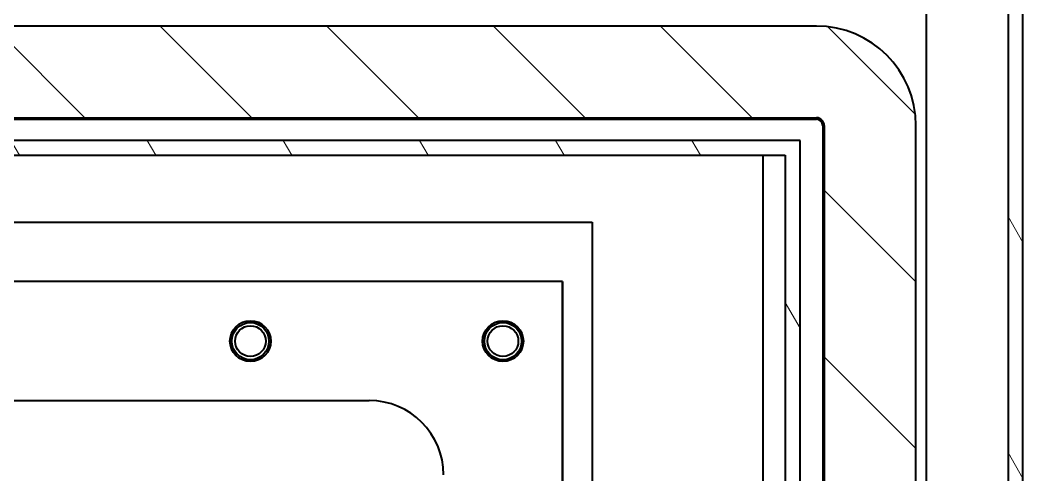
# Model space of a CAD drawing. Header units: millimetres. Extents: x 0 to 5945, y 0 to 4205.
# Drawn here: x 1997.2 to 2132.2, y 752.4 to 813.5 of the extents above; entities that cross this region are included whole.
import ezdxf

# ---------------------------------------------------------------- set-up
doc = ezdxf.new("R2010")
doc.units = ezdxf.units.MM
doc.header["$LTSCALE"] = 5
for name, color, linetype, lineweight in [('가시적인 것(ISO)', 3, 'Continuous', 40), ('가시적인 좁은 것(ISO)', 3, 'Continuous', 35), ('해치(ISO)', 7, 'Continuous', 18)]:
    doc.layers.add(name, color=color, linetype=linetype, lineweight=lineweight)

msp = doc.modelspace()

# ---------------------------------------------------------------- hatches: boundary and pattern name
at = {"layer": '해치(ISO)'}
h = msp.add_hatch(dxfattribs=at)
h.set_pattern_fill('ANSI31', color=256, scale=127, angle=75.00018, style=0)
h.set_pattern_definition([(120.0002, (0, 0), (-13.74813, -7.93754), [])])
h.paths.add_polyline_path([(1602.237, 257.352), (2132.237, 257.352), (2132.237, 827.352), (1602.237, 827.352), (1602.237, 766.852), (1602.237, 707.852), (1602.237, 376.852), (1602.237, 317.852)])
h.paths.add_polyline_path([(1604.237, 259.352), (1604.237, 825.352), (2130.237, 825.352), (2130.237, 259.352)], flags=0)
edge = h.paths.add_edge_path()
edge.add_ellipse((1657.237, 307.352), major_axis=(-4, 0), ratio=1, start_angle=0, end_angle=360)
h.paths.add_polyline_path([(2102.237, 287.352), (2102.237, 797.352), (1632.237, 797.352), (1632.237, 287.352)])
h.paths.add_polyline_path([(1634.237, 289.352), (1634.237, 795.352), (2100.237, 795.352), (2100.237, 289.352)], flags=0)
h = msp.add_hatch(dxfattribs=at)
h.set_pattern_fill('ANSI31', color=256, scale=127, angle=90.00021, style=0)
h.set_pattern_definition([(135.0002, (0, 0), (-11.22528, -11.22536), [])])
edge = h.paths.add_edge_path()
edge.add_line((2117.821, 285.352), (2117.821, 799.352))
edge.add_ellipse((2104.437, 799.352), major_axis=(13.384, 0), ratio=1, start_angle=0, end_angle=90)
edge.add_line((2104.437, 812.736), (1630.437, 812.736))
edge.add_ellipse((1630.437, 799.352), major_axis=(0, 13.384), ratio=1, start_angle=0, end_angle=90)
edge.add_line((1617.053, 799.352), (1617.053, 285.352))
edge.add_ellipse((1630.437, 285.352), major_axis=(-13.384, 0), ratio=1, start_angle=0, end_angle=90)
edge.add_line((1630.437, 271.967), (1867.387, 271.967))
edge.add_line((1867.387, 271.967), (1867.387, 284.311))
edge.add_line((1867.387, 284.311), (1630.437, 284.311))
edge.add_ellipse((1630.437, 285.352), major_axis=(0, -1.041), ratio=1, start_angle=270, end_angle=360, ccw=False)
edge.add_line((1629.396, 285.352), (1629.396, 799.352))
edge.add_ellipse((1630.437, 799.352), major_axis=(-1.041, 0), ratio=1, start_angle=270, end_angle=360, ccw=False)
edge.add_line((1630.437, 800.392), (2104.437, 800.392))
edge.add_ellipse((2104.437, 799.352), major_axis=(0, 1.041), ratio=1, start_angle=270, end_angle=360, ccw=False)
edge.add_line((2105.478, 799.352), (2105.478, 285.352))
edge.add_ellipse((2104.437, 285.352), major_axis=(1.041, 0), ratio=1, start_angle=270, end_angle=360, ccw=False)
edge.add_line((2104.437, 284.311), (1867.487, 284.311))
edge.add_line((1867.487, 284.311), (1867.487, 271.967))
edge.add_line((1867.487, 271.967), (2104.437, 271.967))
edge.add_ellipse((2104.437, 285.352), major_axis=(0, -13.384), ratio=1, start_angle=0, end_angle=90)

# ---------------------------------------------------------------- linework, layer by layer
at = {"layer": '가시적인 것(ISO)'}
for p, q in [((2132.237, 257.352), (2132.237, 827.352)), ((2119.237, 737.338), (2119.237, 825.352)), ((2130.237, 825.352), (2130.237, 259.352)), ((2104.437, 812.736), (1630.437, 812.736)), ((1630.437, 800.392), (2104.437, 800.392)), ((1630.437, 800.206), (2104.437, 800.206)), ((2105.291, 799.352), (2105.291, 285.352)), ((2105.478, 799.352), (2105.478, 285.352)), ((2117.821, 285.352), (2117.821, 799.352)), ((2102.237, 797.352), (1632.237, 797.352)), ((2102.237, 287.352), (2102.237, 797.352)), ((1634.237, 795.352), (2100.237, 795.352)), ((2097.237, 795.352), (2097.237, 736.852)), ((2100.237, 795.352), (2100.237, 289.352)), ((1883.237, 786.352), (2074.237, 786.352)), ((2074.237, 786.352), (2074.237, 735.948)), ((2070.237, 778.352), (1884.237, 778.352)), ((2070.237, 778.352), (2070.24, 778.352)), ((2070.237, 736.515), (2070.237, 778.352)), ((2070.24, 778.352), (2070.24, 736.516)), ((1910.237, 762.352), (2044.237, 762.352))]:
    msp.add_line(p, q, dxfattribs=at)
for centre, radius in [((2028.237, 770.352), 2.75), ((2028.238, 770.352), 2.5), ((2028.237, 770.352), 2.067), ((2062.237, 770.352), 2.75), ((2062.238, 770.352), 2.5), ((2062.237, 770.352), 2.067)]:
    msp.add_circle(centre, radius, dxfattribs=at)
for centre, radius in [((2104.437, 799.352), 13.384), ((2104.437, 799.352), 1.041), ((2104.437, 799.352), 0.855), ((2044.237, 752.352), 10)]:
    msp.add_arc(centre, radius, 0, 90, dxfattribs=at)
at = {"layer": '가시적인 좁은 것(ISO)'}
for centre, end in [((2028.237, 770.352), 89.98683), ((2062.237, 770.352), 89.98753)]:
    msp.add_arc(centre, 2.5, 350, end, dxfattribs=at)

doc.saveas('drawing.dxf')
